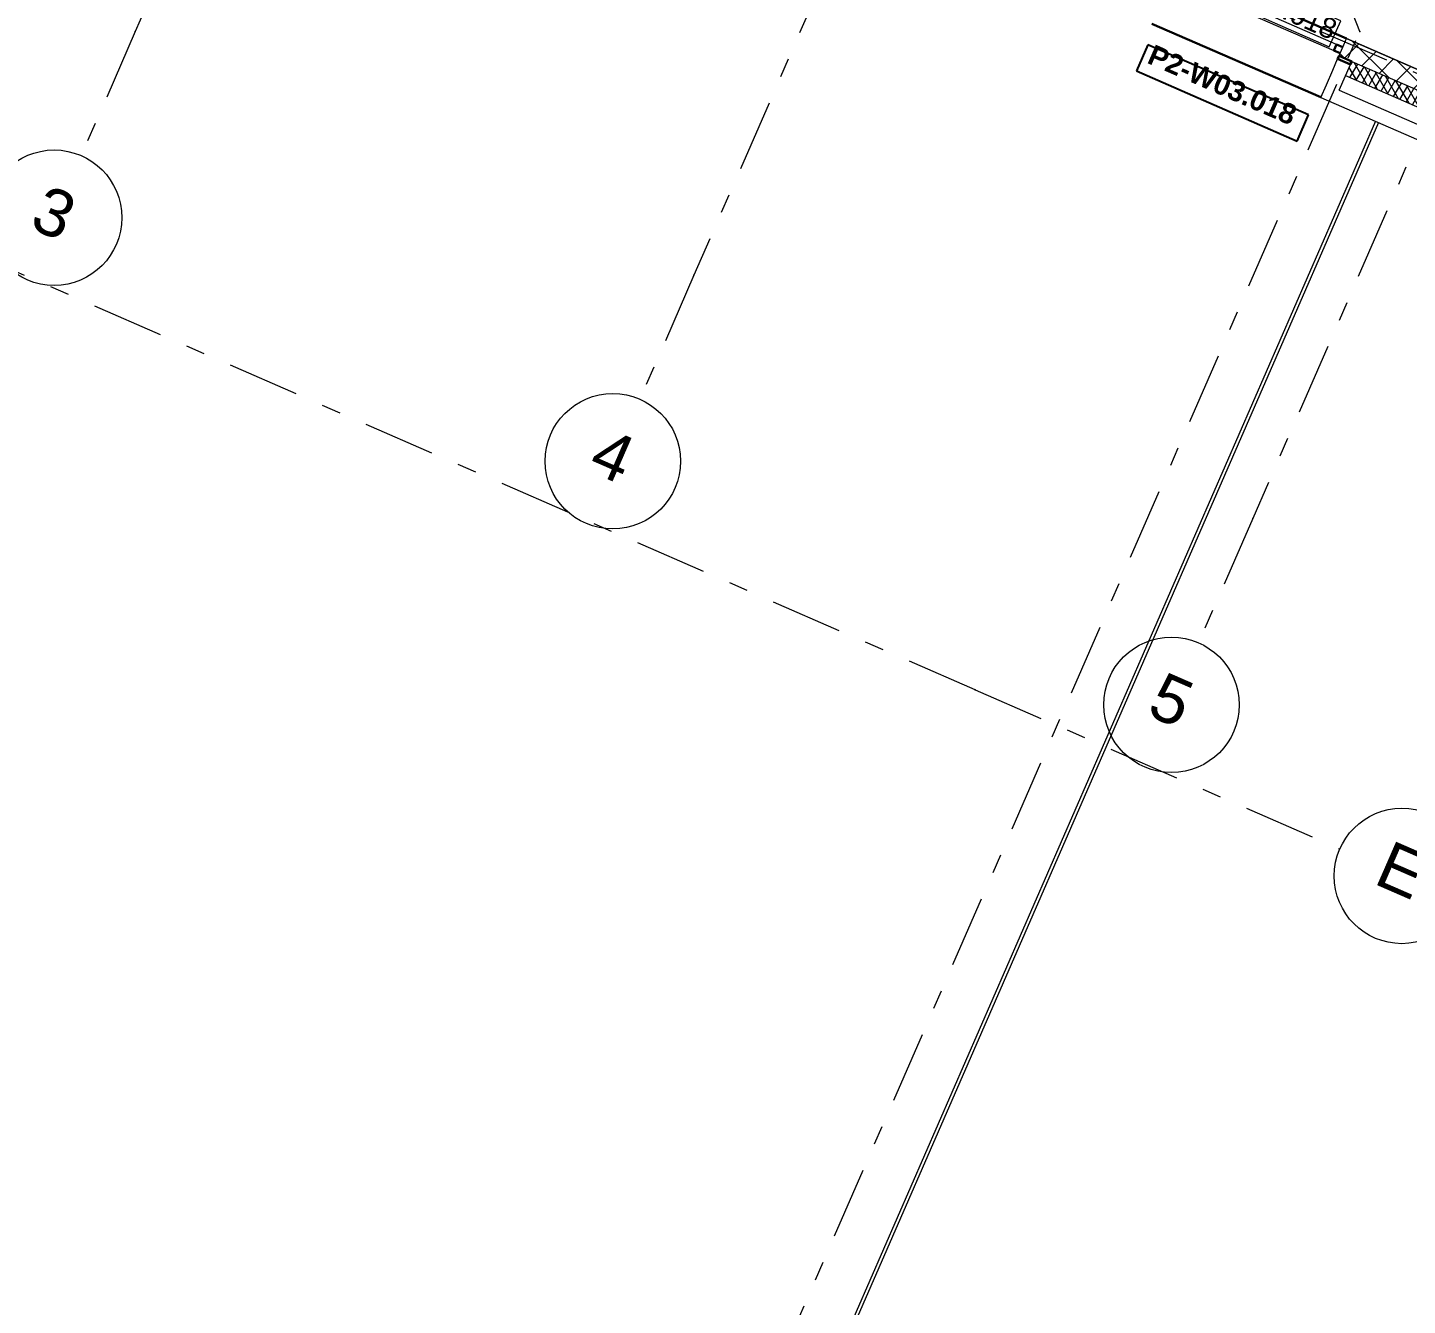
# Model space of a CAD drawing. Header units: millimetres. Extents: x -35034 to 431752, y -71616 to 25069.
# Drawn here: x 350671 to 360858, y -17300 to -7864 of the extents above; entities that cross this region are included whole.
import ezdxf
from ezdxf.enums import TextEntityAlignment as Align

# ---------------------------------------------------------------- set-up
doc = ezdxf.new("R2010")
doc.units = ezdxf.units.MM
doc.header["$MEASUREMENT"] = 0
doc.linetypes.add('Double Dashed', pattern=[1093.611073, 529.166651, -211.666656, 141.111112, -211.666656])
for name, color, linetype in [('A-15-MG_Structural_Grid', 7, 'Continuous'), ('A-20-M_Floor_Slab', 7, 'Continuous'), ('A-25-M_Curtain_Wall', 7, 'Continuous'), ('A-25-M_Wall_Ext_Existing_HUB', 7, 'Continuous'), ('ArchiCAD Window Markers', 7, 'Continuous'), ('ArchiCAD Windows', 7, 'Continuous'), ('New_A-15-MG_Structural_Grid_Phase_2', 7, 'Continuous')]:
    doc.layers.add(name, color=color, linetype=linetype)
for name, color, linetype, lineweight, true_color in [('A-15-MG_Structural_Grid_Pen_No__163', 7, 'Continuous', 0, 0x750077), ('A-25-M_Curtain_Wall_Pen_No__46', 7, 'Continuous', 35, 0x444444), ('A-25-M_Wall_Ext_Existing_HUB_Pen_No__107', 7, 'Continuous', 15, 0xa6a6a6), ('A-25-M_Wall_Ext_Existing_HUB_Pen_No__43', 7, 'Continuous', 30, 0x444444), ('ArchiCAD Windows_Pen_No__23', 7, 'Continuous', 30, 0x2a2a2a), ('ArchiCAD Windows_Pen_No__43', 7, 'Continuous', 30, 0x444444), ('New_A-15-MG_Structural_Grid_Phase_2_Pen_No__222', 7, 'Continuous', 13, 0x65af33)]:
    doc.layers.add(name, color=color, linetype=linetype, lineweight=lineweight, true_color=true_color)
for name, color, linetype, lineweight in [('A-20-M_Floor_Slab_Pen_No__89', 8, 'Continuous', 20), ('A-20-M_Roof_Pen_No__1', 7, 'Continuous', 13), ('A-25-M_Curtain_Wall_Pen_No__85', 8, 'Continuous', 20), ('A-25-M_Wall_Ext_Existing_HUB_Pen_No__1', 7, 'Continuous', 13), ('ArchiCAD Window Markers_Pen_No__1', 7, 'Continuous', 13), ('ArchiCAD Window Markers_Pen_No__5', 7, 'Continuous', 25), ('ArchiCAD Windows_Pen_No__1', 7, 'Continuous', 13), ('ArchiCAD Windows_Pen_No__83', 8, 'Continuous', 20), ('New_A-95-P_Drawing_Pen_No__1', 7, 'Continuous', 13)]:
    doc.layers.add(name, color=color, linetype=linetype, lineweight=lineweight)
doc.styles.add('GENERATED_STYLE_1', font='')
doc.styles.add('GENERATED_STYLE_4', font='')
doc.styles.get('GENERATED_STYLE_1').set_extended_font_data('Swis721 BT', bold=True)
doc.styles.get('GENERATED_STYLE_4').set_extended_font_data('Swis721 BT')
pattern_1 = [(103.994, (341458.1, 0), (-1137.956, 451.32), [0, -965.2, 0, -1079.5, 0, -1031.875]), (73.994, (341458, 0), (-1195.13, 1745.31), [0, -520.7, 0, -869.95, 0, -333.375]), (33.994, (341146.5, -716.2), (785.414, 1814.82), [0, -317.5, 0, -1143, 0, -1492.25]), (23.994, (341146.5, -716.2), (250.28, 1972.77), [0, -158.75, 0, -749.3, 0, -857.25])]

# ---------------------------------------------------------------- blocks, each defined once
blk = doc.blocks.new('Slab_4_1', base_point=(349155, 5872))
at = {"layer": 'A-20-M_Floor_Slab_Pen_No__89', "linetype": 'Continuous', "flags": 128}
blk.add_lwpolyline([(373441, -13626), (354114, -5199), (356196, -425), (353664, 679), (351526, -4226), (345834, -1744), (349155, 5872), (348943, 6100), (348867, 6182), (349166, 6475), (349089, 6558), (352396, 9637), (356685, 7767), (358752, 12507), (357316, 14038), (358813, 15444), (359843, 14995), (360869, 17348), (395215, 2372)], dxfattribs=at)
blk = doc.blocks.new('Window 19')
at = {"layer": 'ArchiCAD Windows_Pen_No__1', "linetype": 'Continuous'}
for p, q in [((-680, 0), (-680, -50)), ((680, 0), (680, -50))]:
    blk.add_line(p, q, dxfattribs=at)
at = {"layer": 'ArchiCAD Windows_Pen_No__23', "linetype": 'Continuous'}
for p, q in [((-680, 355), (680, 355)), ((-680, -119.5), (680, -119.5))]:
    blk.add_line(p, q, dxfattribs=at)
at = {"layer": 'ArchiCAD Windows_Pen_No__43', "linetype": 'Continuous'}
for p, q in [((-680, 0), (-630, 0)), ((-630, 0), (-630, -50)), ((630, -50), (630, 0)), ((630, 0), (680, 0)), ((-630, -50), (-680, -50)), ((680, -50), (630, -50))]:
    blk.add_line(p, q, dxfattribs=at)
at = {"layer": 'ArchiCAD Windows_Pen_No__83', "linetype": 'Continuous'}
for p, q in [((-630, 0), (630, 0)), ((630, -50), (-630, -50))]:
    blk.add_line(p, q, dxfattribs=at)
blk = doc.blocks.new('Window Stamp 18_3')
at = {"layer": 'ArchiCAD Window Markers_Pen_No__5', "linetype": 'Continuous'}
for p, q in [((647, 366), (-647, 366)), ((-647, 366), (-647, 155)), ((647, 366), (-647, 366)), ((647, 155), (647, 366)), ((-647, 155), (647, 155))]:
    blk.add_line(p, q, dxfattribs=at)
at = {"layer": 'ArchiCAD Window Markers_Pen_No__1', "style": 'GENERATED_STYLE_1'}
blk.add_attdef('AC_WIDO_ID', text='', height=150, rotation=180, dxfattribs=at).set_placement((589, 411), align=Align.BOTTOM_LEFT)
blk = doc.blocks.new('Wall_197_1', base_point=(386093, -19661))
at = {"layer": 'A-25-M_Wall_Ext_Existing_HUB', "linetype": 'Continuous', "lineweight": 0, "true_color": 0x000000}
h = blk.add_hatch(dxfattribs=at)
h.set_pattern_fill('Rigid_Insulation_0001', color=178, style=0, pattern_type=2)
h.set_pattern_definition([(0, (341458.06, 0), (0, 130), []), (90, (341458.06, 0), (-130, 0), [])])
h.paths.add_polyline_path([(360353, -8072), (360343, -8095), (360437, -8136), (360447, -8113)])
at = {"layer": 'A-25-M_Wall_Ext_Existing_HUB_Pen_No__107', "linetype": 'Continuous'}
h = blk.add_hatch(dxfattribs=at)
h.set_pattern_fill('Concrete_Block_0001', color=256, style=0, pattern_type=2)
h.set_pattern_definition([(45, (341458.06, 0), (-91.9239, 91.9239), []), (135, (341458.06, 0), (91.9239, 91.9239), [])])
h.paths.add_polyline_path([(360353, -8072), (361478, -8563), (361534, -8434), (360409, -7944), (360381, -8007), (360361, -8053)])
h = blk.add_hatch(dxfattribs=at)
h.set_pattern_fill('613_01__ad_AR_SAND_0001', color=256, style=0, pattern_type=2)
h.set_pattern_definition(pattern_1)
h.paths.add_polyline_path([(360354, -8326), (360437, -8136), (360343, -8095), (360219, -8379)])
h = blk.add_hatch(dxfattribs=at)
h.set_pattern_fill('Batt_Insulation_0001', color=256, style=0, pattern_type=2)
h.set_pattern_definition([(60, (341458.065, 0), (-43.30127, 25), []), (120, (341458.065, 0), (43.30127, 25), [])])
h.paths.add_polyline_path([(360437, -8136), (360401, -8218), (361432, -8668), (361478, -8563), (360447, -8113)])
h = blk.add_hatch(dxfattribs=at)
h.set_pattern_fill('613_01__ad_AR_SAND_0001', color=256, style=0, pattern_type=2)
h.set_pattern_definition(pattern_1)
h.paths.add_polyline_path([(360219, -8379), (361344, -8869), (361385, -8775), (360354, -8326)])
at = {"layer": 'A-25-M_Wall_Ext_Existing_HUB_Pen_No__1', "linetype": 'Continuous'}
for p, q in [((360381, -8007), (360409, -7944)), ((360361, -8053), (360381, -8007)), ((360307, -8177), (360343, -8095)), ((360307, -8177), (360343, -8095)), ((360353, -8072), (360361, -8053)), ((360354, -8326), (360437, -8136)), ((360447, -8113), (361478, -8563)), ((360260, -8285), (360307, -8177)), ((360260, -8285), (360307, -8177)), ((360401, -8218), (361432, -8668)), ((360219, -8379), (360260, -8285)), ((360219, -8379), (360260, -8285)), ((360354, -8326), (361385, -8775))]:
    blk.add_line(p, q, dxfattribs=at)
at = {"layer": 'A-25-M_Wall_Ext_Existing_HUB_Pen_No__1', "linetype": 'Continuous', "flags": 128}
for points in [[(361534, -8434), (360409, -7944)], [(360219, -8379), (361344, -8869)]]:
    blk.add_lwpolyline(points, dxfattribs=at)
at = {"layer": 'A-25-M_Wall_Ext_Existing_HUB_Pen_No__43', "linetype": 'Continuous'}
for p, q in [((360353, -8072), (360343, -8095)), ((360343, -8095), (360437, -8136)), ((360447, -8113), (360353, -8072)), ((360437, -8136), (360447, -8113))]:
    blk.add_line(p, q, dxfattribs=at)
at = {"layer": 'ArchiCAD Window Markers'}
ref = blk.add_blockref('Window Stamp 18_3', (359596, -8107), dxfattribs=dict(at, rotation=156.4404141930047))
ref.add_attrib('AC_WIDO_ID', 'P2-W03.018', dxfattribs={"layer": 'ArchiCAD Window Markers_Pen_No__1', "color": 7, "height": 150, "rotation": 336.4404, "style": 'GENERATED_STYLE_1'}).set_placement((358910, -8163), align=Align.BOTTOM_LEFT)
at = {"layer": 'ArchiCAD Windows', "color": 251, "linetype": 'Continuous', "lineweight": 20, "true_color": 0x606060, "xscale": -1, "zscale": 1000, "rotation": 156.4404141930047}
blk.add_blockref('Window 19', (359737, -7781), dxfattribs=at)
blk = doc.blocks.new('Standard grid marker_3')
at = {"layer": 'A-15-MG_Structural_Grid_Pen_No__163', "linetype": 'Double Dashed'}
blk.add_line((1000, 0), (74255, 0), dxfattribs=at)
at = {"layer": 'A-15-MG_Structural_Grid_Pen_No__163', "style": 'GENERATED_STYLE_4'}
for tag, p in [('AC_MarkerText_1_0', (-500, 43)), ('AC_MarkerText_1_1', (75755, 43))]:
    blk.add_attdef(tag, text='', height=350, rotation=360, dxfattribs=at).set_placement(p, align=Align.MIDDLE_CENTER)
blk = doc.blocks.new('Standard grid marker')
at = {"layer": 'A-15-MG_Structural_Grid_Pen_No__163', "linetype": 'Double Dashed'}
for p, q in [((1000, 0), (29726, 0)), ((29726, 0), (30726, 0))]:
    blk.add_line(p, q, dxfattribs=at)
at = {"layer": 'A-15-MG_Structural_Grid_Pen_No__163', "linetype": 'Continuous'}
blk.add_circle((31226, 0), 500, dxfattribs=at)
at = {"layer": 'A-15-MG_Structural_Grid_Pen_No__163', "linetype": 'Double Dashed'}
blk.add_point((29726, 0), dxfattribs=at)
blk.add_point((29726, 0), dxfattribs=at)
at = {"layer": 'A-15-MG_Structural_Grid_Pen_No__163', "style": 'GENERATED_STYLE_4'}
for tag, p in [('AC_MarkerText_1_0', (-500, 41)), ('AC_MarkerText_1_1', (31226, 41))]:
    blk.add_attdef(tag, text='', height=350, rotation=90, dxfattribs=at).set_placement(p, align=Align.MIDDLE_CENTER)
blk = doc.blocks.new('Label_7_2', base_point=(359785, -7672))
at = {"layer": 'A-25-M_Curtain_Wall_Pen_No__85', "linetype": 'Continuous'}
for p, q in [((359290, -7337), (359204, -7531)), ((360366, -7813), (359290, -7337)), ((359204, -7531), (360281, -8006)), ((360281, -8006), (360366, -7813))]:
    blk.add_line(p, q, dxfattribs=at)
at = {"layer": 'A-25-M_Curtain_Wall_Pen_No__46', "style": 'GENERATED_STYLE_4'}
blk.add_attdef('A', text='', height=150, rotation=336.1903, dxfattribs=at).set_placement((359290, -7349), align=Align.TOP_LEFT)
blk = doc.blocks.new('Standard grid marker_13')
at = {"layer": 'New_A-15-MG_Structural_Grid_Phase_2_Pen_No__222', "linetype": 'Double Dashed'}
for p, q in [((53473, 0), (54643, 1170)), ((2212, 0), (53473, 0))]:
    blk.add_line(p, q, dxfattribs=at)
blk.add_point((53473, 0), dxfattribs=at)
at = {"layer": 'New_A-15-MG_Structural_Grid_Phase_2_Pen_No__222', "style": 'GENERATED_STYLE_4'}
for tag, p in [('AC_MarkerText_1_0', (-500, 1206)), ('AC_MarkerText_1_1', (56184, 1206))]:
    blk.add_attdef(tag, text='', height=350, rotation=270, dxfattribs=at).set_placement(p, align=Align.MIDDLE_CENTER)
blk = doc.blocks.new('Standard grid marker_21')
at = {"layer": 'New_A-15-MG_Structural_Grid_Phase_2_Pen_No__222', "linetype": 'Double Dashed'}
for q in [(0, 0), (29898, 0)]:
    blk.add_line((2938, 0), q, dxfattribs=at)
at = {"layer": 'New_A-15-MG_Structural_Grid_Phase_2_Pen_No__222', "linetype": 'Continuous'}
blk.add_circle((-500, 0), 500, dxfattribs=at)
at = {"layer": 'New_A-15-MG_Structural_Grid_Phase_2_Pen_No__222', "linetype": 'Double Dashed'}
blk.add_point((2938, 0), dxfattribs=at)
blk.add_point((2938, 0), dxfattribs=at)
at = {"layer": 'New_A-15-MG_Structural_Grid_Phase_2_Pen_No__222', "style": 'GENERATED_STYLE_4'}
for tag, p in [('AC_MarkerText_1_0', (-500, 43)), ('AC_MarkerText_1_1', (33335, 43))]:
    blk.add_attdef(tag, text='', height=350, rotation=180, dxfattribs=at).set_placement(p, align=Align.MIDDLE_CENTER)

msp = doc.modelspace()

# ---------------------------------------------------------------- linework, layer by layer
at = {"layer": 'A-20-M_Roof_Pen_No__1', "linetype": 'Continuous', "flags": 128}
msp.add_lwpolyline([(360623.2, -8554.9), (352752.9, -26604.1)], dxfattribs=at)
at = {"layer": 'New_A-95-P_Drawing_Pen_No__1', "linetype": 'Continuous'}
msp.add_line((360643.8, -8563.9), (352773.4, -26613.1), dxfattribs=at)

# ---------------------------------------------------------------- block references
at = {"layer": 'A-15-MG_Structural_Grid', "color": 8, "linetype": 'Continuous', "lineweight": 15}
ref = msp.add_blockref('Standard grid marker', (363347.7, 19355.8), dxfattribs=dict(at, zscale=1000, rotation=246.440411583993))
ref.add_attrib('AC_MarkerText_1_1', '3', dxfattribs={"layer": 'A-15-MG_Structural_Grid_Pen_No__163', "color": 216, "true_color": 0x750077, "height": 350, "rotation": 336.44041, "style": 'GENERATED_STYLE_4'}).set_placement((350866.6, -9230.8), align=Align.MIDDLE_CENTER)
ref = msp.add_blockref('Standard grid marker', (367472.6, 17557.1), dxfattribs=dict(at, zscale=1000, rotation=246.440411583993))
ref.add_attrib('AC_MarkerText_1_1', '4', dxfattribs={"layer": 'A-15-MG_Structural_Grid_Pen_No__163', "color": 216, "true_color": 0x750077, "height": 350, "rotation": 336.44041, "style": 'GENERATED_STYLE_4'}).set_placement((354991.5, -11024.8), align=Align.MIDDLE_CENTER)
ref = msp.add_blockref('Standard grid marker', (371597.5, 15758.5), dxfattribs=dict(at, zscale=1000, rotation=246.440411583993))
ref.add_attrib('AC_MarkerText_1_1', '5', dxfattribs={"layer": 'A-15-MG_Structural_Grid_Pen_No__163', "color": 216, "true_color": 0x750077, "height": 350, "rotation": 336.44041, "style": 'GENERATED_STYLE_4'}).set_placement((359116.4, -12827.8), align=Align.MIDDLE_CENTER)
at = {"layer": 'A-15-MG_Structural_Grid', "color": 8, "linetype": 'Continuous', "lineweight": 15, "zscale": 1000, "rotation": 336.440411583993}
msp.add_blockref('Standard grid marker_3', (340256.9, 813.7), dxfattribs=at)
at = {"layer": 'A-20-M_Floor_Slab', "color": 8, "linetype": 'Continuous', "lineweight": 20}
msp.add_blockref('Slab_4_1', (349154.7, 5872.1), dxfattribs=at)
at = {"layer": 'A-25-M_Curtain_Wall', "color": 8, "linetype": 'Continuous', "lineweight": 20}
ref = msp.add_blockref('Label_7_2', (359785.2, -7671.9), dxfattribs=at)
ref.add_attrib('A', 'P2-W03.018', dxfattribs={"layer": 'A-25-M_Curtain_Wall_Pen_No__46', "color": 49, "true_color": 0x444444, "height": 150, "rotation": 336.19029, "style": 'GENERATED_STYLE_4'}).set_placement((359289.5, -7348.7), align=Align.TOP_LEFT)
at = {"layer": 'A-25-M_Wall_Ext_Existing_HUB', "color": 250, "lineweight": 50, "true_color": 0x2a2a2a}
msp.add_blockref('Wall_197_1', (386093.5, -19661.2), dxfattribs=at)
at = {"layer": 'New_A-15-MG_Structural_Grid_Phase_2', "color": 8, "linetype": 'Continuous', "lineweight": 15}
ref = msp.add_blockref('Standard grid marker_21', (360359.4, -13928.7), dxfattribs=dict(at, zscale=1000, rotation=156.4404115840001))
ref.add_attrib('AC_MarkerText_1', 'E', dxfattribs={"layer": 'New_A-15-MG_Structural_Grid_Phase_2_Pen_No__222', "color": 85, "true_color": 0x65af33, "height": 350, "rotation": 336.44041, "style": 'GENERATED_STYLE_4'}).set_placement((360817.7, -14085.2), align=Align.MIDDLE_CENTER)
at = {"layer": 'New_A-15-MG_Structural_Grid_Phase_2', "color": 8, "linetype": 'Continuous', "lineweight": 15, "zscale": 1000, "rotation": 66.44041158399293}
msp.add_blockref('Standard grid marker_13', (339134.2, -56907.5), dxfattribs=at)

doc.saveas('drawing.dxf')
